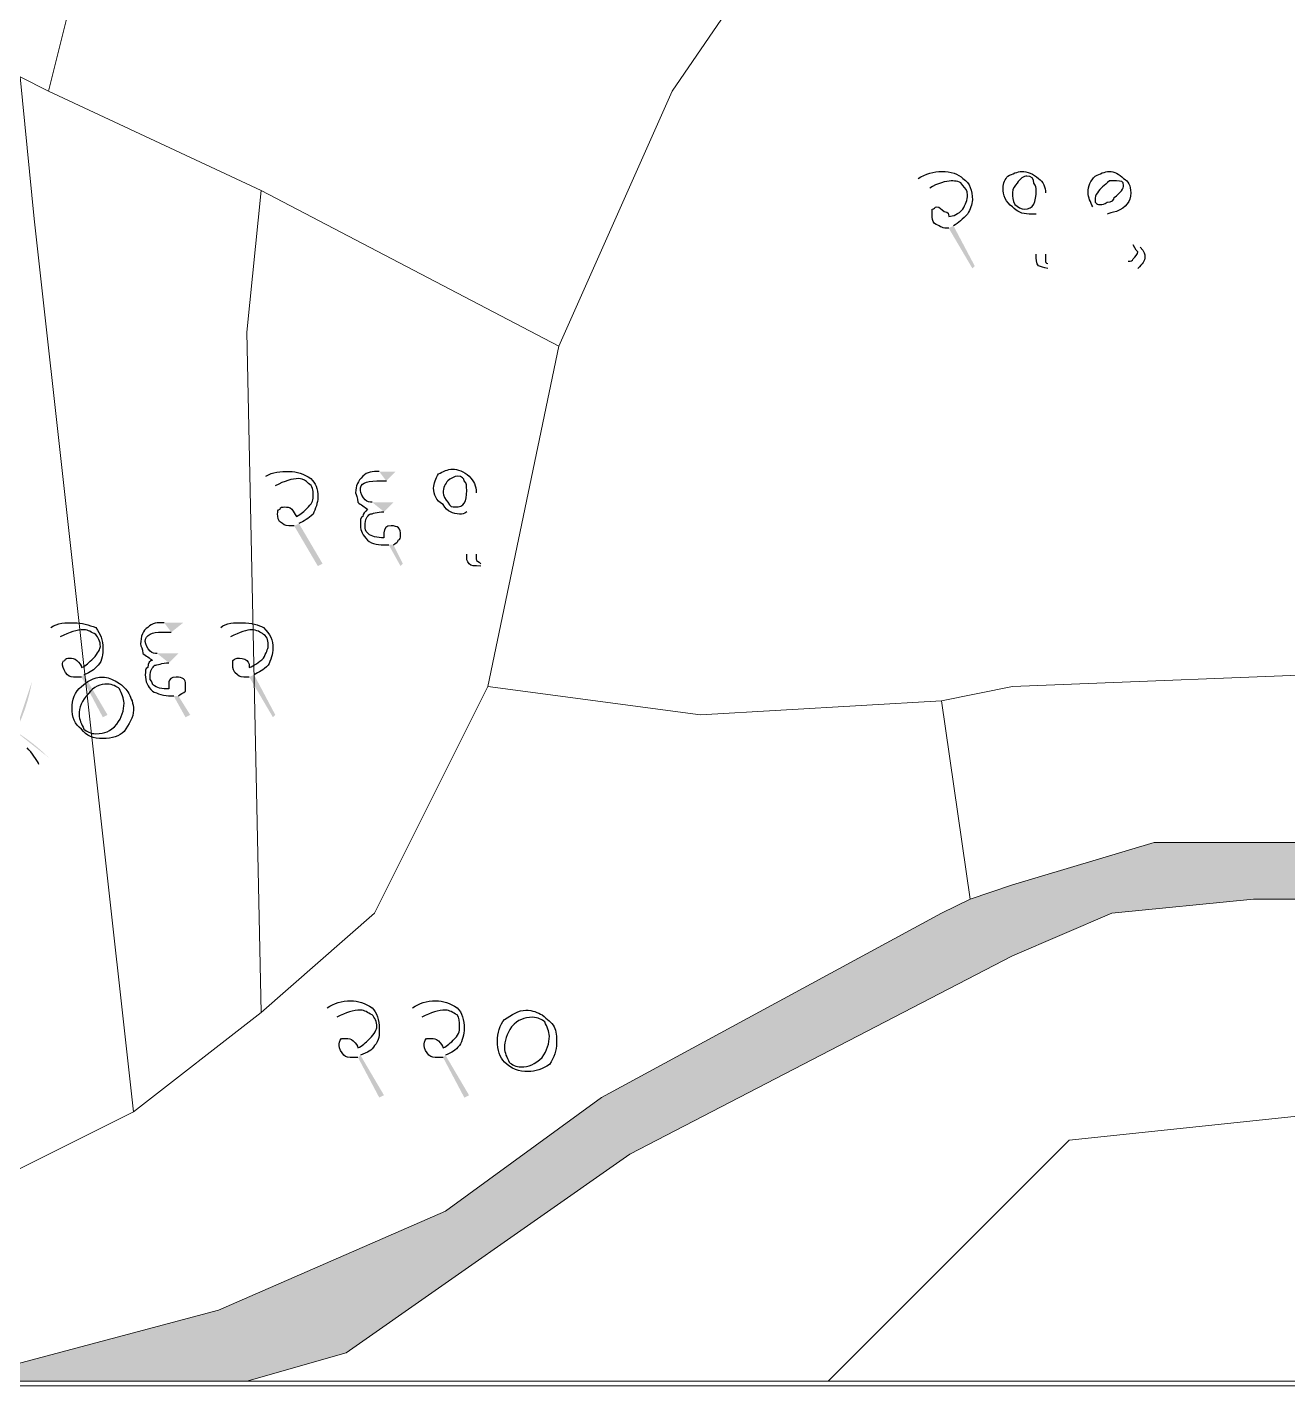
# Model space of a CAD drawing. Header units: metres. Extents: x 345912 to 349030, y 3061206 to 3061792.
# Drawn here: x 346896.46 to 346923.57, y 3061317.05 to 3061346.27 of the extents above; entities that cross this region are included whole.
import ezdxf

# ---------------------------------------------------------------- set-up
doc = ezdxf.new("R2010")
doc.units = ezdxf.units.M
doc.header["$MEASUREMENT"] = 0
doc.layers.add('PDF4_Geometry', color=7, linetype='Continuous')
doc.layers.add('PDF4_Solid Fills', color=7, linetype='Continuous')

msp = doc.modelspace()

# ---------------------------------------------------------------- hatches: boundary and pattern name
at = {"layer": 'PDF4_Solid Fills', "true_color": 0xc3c3c3, "transparency": 33554531}
h = msp.add_hatch(color=9, dxfattribs=at)
h.paths.add_polyline_path([(346861.86867, 3061355.56042), (346855.77267, 3061355.25562), (346854.85827, 3061364.39962), (346853.94387, 3061369.58122), (346859.73507, 3061370.80042), (346860.03987, 3061370.80042), (346860.95427, 3061365.61882), (346861.25907, 3061361.65642)], flags=0)
h.paths.add_polyline_path([(346864.00227, 3061332.39562), (346857.60147, 3061332.09083), (346856.68707, 3061342.14922), (346863.08787, 3061342.14922)], flags=0)
h.paths.add_polyline_path([(346838.09427, 3061366.83802), (346831.99827, 3061365.61882), (346831.08387, 3061365.31402), (346823.46387, 3061364.09482), (346814.01507, 3061362.26602), (346813.71028, 3061362.26602), (346791.45988, 3061357.99882), (346792.37427, 3061364.09482), (346811.27187, 3061367.75243), (346820.72067, 3061369.27642), (346829.55987, 3061371.10522), (346838.70387, 3061372.62922)], flags=0)
h.paths.add_polyline_path([(346867.65987, 3061372.32442), (346864.30707, 3061371.71482), (346864.30707, 3061372.01962), (346864.00227, 3061374.76282), (346867.35507, 3061375.37243)], flags=0)
h.paths.add_polyline_path([(346853.94387, 3061369.58122), (346845.71427, 3061368.05722), (346845.40947, 3061368.05722), (346845.10467, 3061368.05722), (346844.49507, 3061367.75243), (346838.09427, 3061366.83802), (346838.70387, 3061372.62922), (346849.06707, 3061374.76282), (346849.37187, 3061374.76282), (346849.67667, 3061375.06762), (346849.98147, 3061375.06762), (346850.28627, 3061375.06762), (346852.72467, 3061375.67722)], flags=0)
h.paths.add_polyline_path([(346859.73507, 3061370.80042), (346853.94387, 3061369.58122), (346852.72467, 3061375.67722), (346856.99187, 3061376.59162), (346858.82067, 3061376.89642), (346859.43027, 3061371.10522)], flags=0)
h.paths.add_polyline_path([(346864.00227, 3061374.76282), (346864.30707, 3061372.01962), (346864.30707, 3061371.71482), (346859.73507, 3061370.80042), (346859.43027, 3061371.10522), (346858.82067, 3061376.89642), (346860.95427, 3061377.20123), (346863.69747, 3061377.50603), (346863.69747, 3061376.89642)], flags=0)
h.paths.add_polyline_path([(346867.35507, 3061375.37243), (346864.00227, 3061374.76282), (346863.69747, 3061376.89642), (346863.69747, 3061377.50603), (346867.05027, 3061378.11562)], flags=0)
h.paths.add_polyline_path([(346956.05188, 3061317.15562), (346955.13748, 3061318.37482), (346952.39427, 3061320.81322), (346949.95587, 3061321.11802), (346943.85987, 3061323.25162), (346934.71587, 3061325.99482), (346928.01028, 3061327.51882), (346922.82867, 3061327.51882), (346919.78067, 3061327.21402), (346917.64707, 3061326.29962), (346909.41747, 3061322.03243), (346903.32147, 3061317.76522), (346901.18787, 3061317.15562), (346787.49747, 3061317.15562), (346787.19267, 3061318.37482), (346787.19267, 3061320.50842), (346788.10707, 3061333.91962), (346788.41187, 3061335.74842), (346788.41187, 3061342.14922), (346788.71668, 3061350.37882), (346789.63107, 3061357.08442), (346790.54547, 3061360.74202), (346790.54547, 3061366.22842), (346791.45988, 3061369.58122), (346794.50787, 3061379.03002), (346793.89827, 3061382.07802), (346793.59348, 3061382.99243), (346790.54547, 3061391.83162), (346787.19267, 3061402.80443), (346782.92547, 3061416.52042), (346782.92547, 3061419.87322), (346782.92547, 3061427.18843), (346780.18227, 3061437.55162), (346778.04867, 3061448.82923), (346775.30547, 3061457.36363), (346773.78147, 3061460.41162), (346770.73347, 3061464.06923), (346767.07587, 3061467.72682), (346763.11347, 3061473.51802), (346756.40787, 3061482.66203), (346754.88388, 3061486.31962), (346748.78787, 3061488.45322), (346744.82547, 3061489.36763), (346745.73987, 3061490.58682), (346754.57907, 3061487.84363), (346755.18867, 3061488.75802), (346754.57907, 3061494.24442), (346751.22627, 3061506.13162), (346747.56867, 3061512.83722), (346749.39748, 3061514.05643), (346753.35987, 3061506.43643), (346754.57907, 3061501.86442), (346756.71267, 3061492.72042), (346757.32227, 3061484.79563), (346760.37028, 3061481.13802), (346761.89427, 3061478.39483), (346767.07587, 3061470.77483), (346772.56227, 3061464.37402), (346775.00067, 3061461.02123), (346778.04867, 3061454.62042), (346780.18227, 3061447.00042), (346780.79187, 3061442.42843), (346784.44948, 3061428.10282), (346785.05907, 3061419.87322), (346785.36387, 3061417.13002), (346789.93587, 3061400.67083), (346795.11747, 3061386.04042), (346796.03187, 3061382.07802), (346795.42227, 3061375.67722), (346792.67907, 3061367.14282), (346792.37427, 3061364.09482), (346791.45988, 3061357.99882), (346791.15507, 3061353.73162), (346790.24067, 3061345.19722), (346789.93587, 3061333.61482), (346789.93587, 3061332.70042), (346789.63107, 3061331.48123), (346789.32628, 3061325.69002), (346789.02147, 3061321.42283), (346789.32628, 3061318.98443), (346789.63107, 3061317.15562), (346895.09187, 3061317.15562), (346896.00627, 3061317.46042), (346900.57827, 3061318.67962), (346905.45507, 3061320.81322), (346908.80787, 3061323.25162), (346916.12308, 3061327.21402), (346916.73267, 3061327.51882), (346917.64707, 3061327.82362), (346920.69507, 3061328.73802), (346927.70547, 3061328.73802), (346936.23988, 3061326.90923), (346946.29828, 3061324.16603), (346948.12707, 3061323.25162), (346949.04147, 3061322.94682), (346955.13748, 3061320.50842), (346957.57587, 3061318.37482), (346957.88067, 3061318.07002), (346958.49028, 3061317.15562)], flags=0)
h.paths.add_polyline_path([(346863.08787, 3061342.14922), (346856.68707, 3061342.14922), (346855.77267, 3061355.25562), (346861.86867, 3061355.56042), (346862.17347, 3061353.73162), (346862.78307, 3061343.97802)], flags=0)
h = msp.add_hatch(color=9, dxfattribs=at)
h.paths.add_polyline_path([(346861.86867, 3061355.56042), (346855.77267, 3061355.25562), (346854.85827, 3061364.39962), (346853.94387, 3061369.58122), (346859.73507, 3061370.80042), (346860.03987, 3061370.80042), (346860.95427, 3061365.61882), (346861.25907, 3061361.65642)], flags=0)
h.paths.add_polyline_path([(346864.00227, 3061332.39562), (346857.60147, 3061332.09083), (346856.68707, 3061342.14922), (346863.08787, 3061342.14922)], flags=0)
h.paths.add_polyline_path([(346838.09427, 3061366.83802), (346831.99827, 3061365.61882), (346831.08387, 3061365.31402), (346823.46387, 3061364.09482), (346814.01507, 3061362.26602), (346813.71028, 3061362.26602), (346791.45988, 3061357.99882), (346792.37427, 3061364.09482), (346811.27187, 3061367.75243), (346820.72067, 3061369.27642), (346829.55987, 3061371.10522), (346838.70387, 3061372.62922)], flags=0)
h.paths.add_polyline_path([(346867.65987, 3061372.32442), (346864.30707, 3061371.71482), (346864.30707, 3061372.01962), (346864.00227, 3061374.76282), (346867.35507, 3061375.37243)], flags=0)
h.paths.add_polyline_path([(346853.94387, 3061369.58122), (346845.71427, 3061368.05722), (346845.40947, 3061368.05722), (346845.10467, 3061368.05722), (346844.49507, 3061367.75243), (346838.09427, 3061366.83802), (346838.70387, 3061372.62922), (346849.06707, 3061374.76282), (346849.37187, 3061374.76282), (346849.67667, 3061375.06762), (346849.98147, 3061375.06762), (346850.28627, 3061375.06762), (346852.72467, 3061375.67722)], flags=0)
h.paths.add_polyline_path([(346859.73507, 3061370.80042), (346853.94387, 3061369.58122), (346852.72467, 3061375.67722), (346856.99187, 3061376.59162), (346858.82067, 3061376.89642), (346859.43027, 3061371.10522)], flags=0)
h.paths.add_polyline_path([(346864.00227, 3061374.76282), (346864.30707, 3061372.01962), (346864.30707, 3061371.71482), (346859.73507, 3061370.80042), (346859.43027, 3061371.10522), (346858.82067, 3061376.89642), (346860.95427, 3061377.20123), (346863.69747, 3061377.50603), (346863.69747, 3061376.89642)], flags=0)
h.paths.add_polyline_path([(346867.35507, 3061375.37243), (346864.00227, 3061374.76282), (346863.69747, 3061376.89642), (346863.69747, 3061377.50603), (346867.05027, 3061378.11562)], flags=0)
h.paths.add_polyline_path([(346956.05188, 3061317.15562), (346955.13748, 3061318.37482), (346952.39427, 3061320.81322), (346949.95587, 3061321.11802), (346943.85987, 3061323.25162), (346934.71587, 3061325.99482), (346928.01028, 3061327.51882), (346922.82867, 3061327.51882), (346919.78067, 3061327.21402), (346917.64707, 3061326.29962), (346909.41747, 3061322.03243), (346903.32147, 3061317.76522), (346901.18787, 3061317.15562), (346787.49747, 3061317.15562), (346787.19267, 3061318.37482), (346787.19267, 3061320.50842), (346788.10707, 3061333.91962), (346788.41187, 3061335.74842), (346788.41187, 3061342.14922), (346788.71668, 3061350.37882), (346789.63107, 3061357.08442), (346790.54547, 3061360.74202), (346790.54547, 3061366.22842), (346791.45988, 3061369.58122), (346794.50787, 3061379.03002), (346793.89827, 3061382.07802), (346793.59348, 3061382.99243), (346790.54547, 3061391.83162), (346787.19267, 3061402.80443), (346782.92547, 3061416.52042), (346782.92547, 3061419.87322), (346782.92547, 3061427.18843), (346780.18227, 3061437.55162), (346778.04867, 3061448.82923), (346775.30547, 3061457.36363), (346773.78147, 3061460.41162), (346770.73347, 3061464.06923), (346767.07587, 3061467.72682), (346763.11347, 3061473.51802), (346756.40787, 3061482.66203), (346754.88388, 3061486.31962), (346748.78787, 3061488.45322), (346744.82547, 3061489.36763), (346745.73987, 3061490.58682), (346754.57907, 3061487.84363), (346755.18867, 3061488.75802), (346754.57907, 3061494.24442), (346751.22627, 3061506.13162), (346747.56867, 3061512.83722), (346749.39748, 3061514.05643), (346753.35987, 3061506.43643), (346754.57907, 3061501.86442), (346756.71267, 3061492.72042), (346757.32227, 3061484.79563), (346760.37028, 3061481.13802), (346761.89427, 3061478.39483), (346767.07587, 3061470.77483), (346772.56227, 3061464.37402), (346775.00067, 3061461.02123), (346778.04867, 3061454.62042), (346780.18227, 3061447.00042), (346780.79187, 3061442.42843), (346784.44948, 3061428.10282), (346785.05907, 3061419.87322), (346785.36387, 3061417.13002), (346789.93587, 3061400.67083), (346795.11747, 3061386.04042), (346796.03187, 3061382.07802), (346795.42227, 3061375.67722), (346792.67907, 3061367.14282), (346792.37427, 3061364.09482), (346791.45988, 3061357.99882), (346791.15507, 3061353.73162), (346790.24067, 3061345.19722), (346789.93587, 3061333.61482), (346789.93587, 3061332.70042), (346789.63107, 3061331.48123), (346789.32628, 3061325.69002), (346789.02147, 3061321.42283), (346789.32628, 3061318.98443), (346789.63107, 3061317.15562), (346895.09187, 3061317.15562), (346896.00627, 3061317.46042), (346900.57827, 3061318.67962), (346905.45507, 3061320.81322), (346908.80787, 3061323.25162), (346916.12308, 3061327.21402), (346916.73267, 3061327.51882), (346917.64707, 3061327.82362), (346920.69507, 3061328.73802), (346927.70547, 3061328.73802), (346936.23988, 3061326.90923), (346946.29828, 3061324.16603), (346948.12707, 3061323.25162), (346949.04147, 3061322.94682), (346955.13748, 3061320.50842), (346957.57587, 3061318.37482), (346957.88067, 3061318.07002), (346958.49028, 3061317.15562)], flags=0)
h.paths.add_polyline_path([(346863.08787, 3061342.14922), (346856.68707, 3061342.14922), (346855.77267, 3061355.25562), (346861.86867, 3061355.56042), (346862.17347, 3061353.73162), (346862.78307, 3061343.97802)], flags=0)
at = {"layer": 'PDF4_Solid Fills', "transparency": 33554559}
h = msp.add_hatch(color=256, dxfattribs=at)
h.paths.add_polyline_path([(346915.86908, 3061342.80963), (346915.61508, 3061343.01283)], flags=0)
h.paths.add_polyline_path([(346916.37708, 3061341.99683), (346916.83428, 3061341.13323), (346916.78348, 3061341.08243), (346916.27548, 3061341.94603)], flags=0)
h.paths.add_polyline_path([(346918.35828, 3061342.70803), (346918.35828, 3061341.38723)], flags=0)
h.paths.add_polyline_path([(346918.40908, 3061341.18403), (346918.40908, 3061341.08243)], flags=0)
h.paths.add_polyline_path([(346919.67908, 3061342.25083), (346920.39028, 3061341.53963)], flags=0)
h.paths.add_polyline_path([(346920.33948, 3061341.08243), (346920.13628, 3061341.23483)], flags=0)
h.paths.add_polyline_path([(346920.23788, 3061341.59043), (346919.37428, 3061342.40323)], flags=0)
h = msp.add_hatch(color=256, dxfattribs=at)
h.paths.add_polyline_path([(346901.79748, 3061336.40884), (346901.59428, 3061336.61204)], flags=0)
h.paths.add_polyline_path([(346902.30548, 3061335.59604), (346902.81348, 3061334.73244), (346902.71188, 3061334.68164), (346902.20388, 3061335.54524)], flags=0)
h.paths.add_polyline_path([(346904.18508, 3061336.51044), (346904.38828, 3061336.71364), (346904.03268, 3061336.71364)], flags=0)
h.paths.add_polyline_path([(346904.23588, 3061335.13884), (346904.48988, 3061334.68164), (346904.54068, 3061334.73244), (346904.33748, 3061335.13884)], flags=0)
h.paths.add_polyline_path([(346904.13428, 3061335.85004), (346904.33748, 3061336.05324), (346903.88028, 3061336.05324)], flags=0)
h.paths.add_polyline_path([(346906.11548, 3061336.25644), (346906.11548, 3061334.93564)], flags=0)
h.paths.add_polyline_path([(346906.21708, 3061334.73244), (346906.21708, 3061334.68164)], flags=0)
h = msp.add_hatch(color=256, dxfattribs=at)
h.paths.add_polyline_path([(346897.17468, 3061333.15763), (346896.97148, 3061333.36083)], flags=0)
h.paths.add_polyline_path([(346897.68268, 3061332.34483), (346898.19068, 3061331.48123), (346898.08908, 3061331.43043), (346897.63188, 3061332.29403)], flags=0)
h.paths.add_polyline_path([(346899.56228, 3061333.25923), (346899.81628, 3061333.46243), (346899.40988, 3061333.46243)], flags=0)
h.paths.add_polyline_path([(346899.61308, 3061331.88763), (346899.86708, 3061331.43043), (346899.96868, 3061331.48123), (346899.71468, 3061331.88763)], flags=0)
h.paths.add_polyline_path([(346899.51148, 3061332.59883), (346899.71468, 3061332.80203), (346899.25748, 3061332.80203)], flags=0)
h.paths.add_polyline_path([(346900.83228, 3061333.15763), (346900.62908, 3061333.36083)], flags=0)
h.paths.add_polyline_path([(346901.34028, 3061332.34483), (346901.79748, 3061331.48123), (346901.74668, 3061331.43043), (346901.23868, 3061332.29403)], flags=0)
h = msp.add_hatch(color=256, dxfattribs=at)
h.paths.add_polyline_path([(346893.97427, 3061332.14164), (346893.77107, 3061332.34484)], flags=0)
h.paths.add_polyline_path([(346894.53307, 3061331.32884), (346894.99027, 3061330.46524), (346894.88867, 3061330.41444), (346894.43147, 3061331.27804)], flags=0)
h.paths.add_polyline_path([(346896.36187, 3061332.39564), (346896.56507, 3061332.19244)], flags=0)
h.paths.add_polyline_path([(346896.20947, 3061331.12564, 0.07569992), (346896.56507, 3061332.19244)], flags=0)
h.paths.add_polyline_path([(346896.92067, 3061330.56684, 0.05915123), (346896.20947, 3061331.12564)], flags=0)
h.paths.add_polyline_path([(346896.92067, 3061330.56684), (346896.71747, 3061330.41444)], flags=0)
h.paths.add_polyline_path([(346895.59987, 3061332.04004), (346895.59987, 3061332.54804), (346895.75227, 3061332.39564), (346895.75227, 3061331.88764)], flags=0)
h = msp.add_hatch(color=256, dxfattribs=at)
h.paths.add_polyline_path([(346903.11827, 3061324.97884), (346902.91507, 3061325.18204)], flags=0)
h.paths.add_polyline_path([(346903.62627, 3061324.16604), (346904.13427, 3061323.30244), (346904.03267, 3061323.25164), (346903.57547, 3061324.11524)], flags=0)
h.paths.add_polyline_path([(346904.94707, 3061324.97884), (346904.74387, 3061325.18204)], flags=0)
h.paths.add_polyline_path([(346905.45507, 3061324.16604), (346905.96307, 3061323.30244), (346905.86147, 3061323.25164), (346905.40427, 3061324.11524)], flags=0)

# ---------------------------------------------------------------- linework, layer by layer
at = {"layer": 'PDF4_Geometry', "lineweight": 13}
msp.add_lwpolyline([(346742.03148, 3061540.87883), (346969.86948, 3061540.87883), (346969.86948, 3061317.05403), (346742.03148, 3061317.05403)], close=True, dxfattribs=at)
at = {"layer": 'PDF4_Geometry', "lineweight": 9}
for points in [[(346906.67427, 3061373.84844), (346905.15028, 3061370.49564), (346899.05427, 3061371.71483), (346897.53028, 3061369.27643), (346900.57827, 3061367.75243), (346903.01669, 3061366.83803), (346898.74948, 3061352.20763), (346896.92068, 3061344.89243), (346896.31107, 3061345.19724), (346896.00628, 3061345.19724), (346892.65348, 3061345.80683), (346893.56788, 3061351.59803), (346889.30067, 3061353.73164), (346889.91028, 3061367.75243), (346893.87267, 3061369.27643), (346897.22547, 3061374.76284)], [(346906.67427, 3061373.84844), (346905.15028, 3061370.49564), (346899.05427, 3061371.71483), (346897.53028, 3061369.27643), (346900.57827, 3061367.75243), (346903.01669, 3061366.83803), (346898.74948, 3061352.20763), (346896.92068, 3061344.89243), (346896.31107, 3061345.19724), (346896.00628, 3061345.19724), (346892.65348, 3061345.80683), (346893.56788, 3061351.59803), (346889.30067, 3061353.73164), (346889.91028, 3061367.75243), (346893.87267, 3061369.27643), (346897.22547, 3061374.76284)], [(346918.56147, 3061364.09483), (346917.64707, 3061360.74203), (346914.29427, 3061350.68363), (346910.33188, 3061344.89243), (346907.89348, 3061339.40602), (346901.49267, 3061342.75884), (346896.92068, 3061344.89243), (346898.74948, 3061352.20763), (346903.01669, 3061366.83803), (346915.81827, 3061365.31403)], [(346918.56147, 3061364.09483), (346917.64707, 3061360.74203), (346914.29427, 3061350.68363), (346910.33188, 3061344.89243), (346907.89348, 3061339.40602), (346901.49267, 3061342.75884), (346896.92068, 3061344.89243), (346898.74948, 3061352.20763), (346903.01669, 3061366.83803), (346915.81827, 3061365.31403)], [(346924.35267, 3061348.55004), (346927.09587, 3061348.55004), (346928.31508, 3061348.55004), (346928.31508, 3061347.63564), (346926.18147, 3061336.35803), (346925.26707, 3061332.39564), (346917.64707, 3061332.09083), (346916.12308, 3061331.78602), (346910.94147, 3061331.48124), (346906.36948, 3061332.09083), (346907.89348, 3061339.40602), (346910.33188, 3061344.89243), (346914.29427, 3061350.68363)], [(346924.35267, 3061348.55004), (346927.09587, 3061348.55004), (346928.31508, 3061348.55004), (346928.31508, 3061347.63564), (346926.18147, 3061336.35803), (346925.26707, 3061332.39564), (346917.64707, 3061332.09083), (346916.12308, 3061331.78602), (346910.94147, 3061331.48124), (346906.36948, 3061332.09083), (346907.89348, 3061339.40602), (346910.33188, 3061344.89243), (346914.29427, 3061350.68363)], [(346896.31107, 3061345.19724), (346896.61587, 3061342.14923), (346898.74948, 3061322.94683), (346895.70147, 3061321.42284), (346895.39669, 3061321.42284), (346891.12947, 3061319.59403), (346888.99587, 3061318.37483), (346888.69108, 3061319.59403), (346887.77668, 3061329.04284), (346894.78707, 3061329.34763), (346894.78707, 3061333.61483), (346893.56788, 3061336.35803), (346892.65348, 3061338.79643), (346892.65348, 3061345.80683), (346896.00628, 3061345.19724)], [(346896.31107, 3061345.19724), (346896.61587, 3061342.14923), (346898.74948, 3061322.94683), (346895.70147, 3061321.42284), (346895.39669, 3061321.42284), (346891.12947, 3061319.59403), (346888.99587, 3061318.37483), (346888.69108, 3061319.59403), (346887.77668, 3061329.04284), (346894.78707, 3061329.34763), (346894.78707, 3061333.61483), (346893.56788, 3061336.35803), (346892.65348, 3061338.79643), (346892.65348, 3061345.80683), (346896.00628, 3061345.19724)], [(346896.92068, 3061344.89243), (346901.49267, 3061342.75884), (346901.18788, 3061339.71083), (346901.49267, 3061325.08042), (346898.74948, 3061322.94683), (346896.61587, 3061342.14923), (346896.31107, 3061345.19724)], [(346896.92068, 3061344.89243), (346901.49267, 3061342.75884), (346901.18788, 3061339.71083), (346901.49267, 3061325.08042), (346898.74948, 3061322.94683), (346896.61587, 3061342.14923), (346896.31107, 3061345.19724)], [(346907.89348, 3061339.40602), (346906.36948, 3061332.09083), (346903.93107, 3061327.21403), (346901.49267, 3061325.08042), (346901.18788, 3061339.71083), (346901.49267, 3061342.75884)], [(346907.89348, 3061339.40602), (346906.36948, 3061332.09083), (346903.93107, 3061327.21403), (346901.49267, 3061325.08042), (346901.18788, 3061339.71083), (346901.49267, 3061342.75884)], [(346936.54468, 3061330.26203), (346937.76387, 3061329.95724), (346943.55508, 3061327.82363), (346946.60308, 3061325.69004), (346946.29827, 3061324.16602), (346936.23987, 3061326.90923), (346927.70547, 3061328.73803), (346920.69508, 3061328.73803), (346917.64707, 3061327.82363), (346916.73267, 3061327.51884), (346916.12308, 3061331.78602), (346917.64707, 3061332.09083), (346925.26707, 3061332.39564), (346932.58228, 3061331.17643)], [(346936.54468, 3061330.26203), (346937.76387, 3061329.95724), (346943.55508, 3061327.82363), (346946.60308, 3061325.69004), (346946.29827, 3061324.16602), (346936.23987, 3061326.90923), (346927.70547, 3061328.73803), (346920.69508, 3061328.73803), (346917.64707, 3061327.82363), (346916.73267, 3061327.51884), (346916.12308, 3061331.78602), (346917.64707, 3061332.09083), (346925.26707, 3061332.39564), (346932.58228, 3061331.17643)], [(346916.12308, 3061331.78602), (346916.73267, 3061327.51884), (346916.12308, 3061327.21403), (346908.80788, 3061323.25164), (346905.45508, 3061320.81322), (346900.57827, 3061318.67963), (346896.00628, 3061317.46042), (346895.39669, 3061321.42284), (346895.70147, 3061321.42284), (346898.74948, 3061322.94683), (346901.49267, 3061325.08042), (346903.93107, 3061327.21403), (346906.36948, 3061332.09083), (346910.94147, 3061331.48124)], [(346916.12308, 3061331.78602), (346916.73267, 3061327.51884), (346916.12308, 3061327.21403), (346908.80788, 3061323.25164), (346905.45508, 3061320.81322), (346900.57827, 3061318.67963), (346896.00628, 3061317.46042), (346895.39669, 3061321.42284), (346895.70147, 3061321.42284), (346898.74948, 3061322.94683), (346901.49267, 3061325.08042), (346903.93107, 3061327.21403), (346906.36948, 3061332.09083), (346910.94147, 3061331.48124)], [(346949.95587, 3061321.11803), (346946.60308, 3061317.46042), (346946.29827, 3061317.15564), (346943.25028, 3061317.15564), (346939.28788, 3061318.98444), (346931.36308, 3061322.03243), (346924.65748, 3061322.94683), (346918.86628, 3061322.33724), (346913.68468, 3061317.15564), (346901.18788, 3061317.15564), (346903.32147, 3061317.76523), (346909.41748, 3061322.03243), (346917.64707, 3061326.29963), (346919.78068, 3061327.21403), (346922.82867, 3061327.51884), (346928.01028, 3061327.51884), (346934.71587, 3061325.99483), (346943.85987, 3061323.25164)], [(346949.95587, 3061321.11803), (346946.60308, 3061317.46042), (346946.29827, 3061317.15564), (346943.25028, 3061317.15564), (346939.28788, 3061318.98444), (346931.36308, 3061322.03243), (346924.65748, 3061322.94683), (346918.86628, 3061322.33724), (346913.68468, 3061317.15564), (346901.18788, 3061317.15564), (346903.32147, 3061317.76523), (346909.41748, 3061322.03243), (346917.64707, 3061326.29963), (346919.78068, 3061327.21403), (346922.82867, 3061327.51884), (346928.01028, 3061327.51884), (346934.71587, 3061325.99483), (346943.85987, 3061323.25164)], [(346931.36308, 3061322.03243), (346930.75348, 3061319.59403), (346929.53427, 3061317.15564), (346913.68468, 3061317.15564), (346918.86628, 3061322.33724), (346924.65748, 3061322.94683)], [(346931.36308, 3061322.03243), (346930.75348, 3061319.59403), (346929.53427, 3061317.15564), (346913.68468, 3061317.15564), (346918.86628, 3061322.33724), (346924.65748, 3061322.94683)]]:
    msp.add_lwpolyline(points, close=True, dxfattribs=at)
for points in [[(346896.00627, 3061317.46042), (346900.57827, 3061318.67962), (346905.45507, 3061320.81322), (346908.80787, 3061323.25162), (346916.12308, 3061327.21402), (346916.73267, 3061327.51882), (346917.64707, 3061327.82362), (346920.69507, 3061328.73802), (346927.70547, 3061328.73802)], [(346896.00627, 3061317.46042), (346900.57827, 3061318.67962), (346905.45507, 3061320.81322), (346908.80787, 3061323.25162), (346916.12308, 3061327.21402), (346916.73267, 3061327.51882), (346917.64707, 3061327.82362), (346920.69507, 3061328.73802), (346927.70547, 3061328.73802)], [(346928.01028, 3061327.51882), (346922.82867, 3061327.51882), (346919.78067, 3061327.21402), (346917.64707, 3061326.29962), (346909.41747, 3061322.03243), (346903.32147, 3061317.76522), (346901.18787, 3061317.15562), (346787.49747, 3061317.15562)], [(346928.01028, 3061327.51882), (346922.82867, 3061327.51882), (346919.78067, 3061327.21402), (346917.64707, 3061326.29962), (346909.41747, 3061322.03243), (346903.32147, 3061317.76522), (346901.18787, 3061317.15562), (346787.49747, 3061317.15562)]]:
    msp.add_lwpolyline(points, dxfattribs=at)
at = {"layer": 'PDF4_Geometry', "lineweight": 25}
for points in [[(346915.61508, 3061343.01283), (346915.76748, 3061343.11443), (346915.97068, 3061343.16523), (346916.12308, 3061343.16523)], [(346916.32628, 3061342.96203), (346916.22468, 3061342.96203), (346916.02148, 3061342.91123), (346915.86908, 3061342.80963)], [(346916.12308, 3061343.16523), (346916.32628, 3061343.16523), (346916.47868, 3061343.11443), (346916.58028, 3061343.01283)], [(346916.58028, 3061342.86043), (346916.52948, 3061342.96203), (346916.42788, 3061342.96203), (346916.32628, 3061342.96203)], [(346916.58028, 3061343.01283), (346916.73268, 3061342.91123), (346916.78348, 3061342.75883), (346916.78348, 3061342.55563)], [(346917.44388, 3061342.80963), (346917.44388, 3061342.91123), (346917.49468, 3061343.01283), (346917.54548, 3061343.06363)], [(346917.54548, 3061343.06363), (346917.64708, 3061343.11443), (346917.74868, 3061343.16523), (346917.85028, 3061343.16523)], [(346917.74868, 3061342.91123), (346917.69788, 3061342.86043), (346917.64708, 3061342.80963), (346917.64708, 3061342.70803)], [(346917.95188, 3061343.06363), (346917.90108, 3061343.06363), (346917.79948, 3061343.01283), (346917.74868, 3061342.91123)], [(346917.85028, 3061343.16523), (346917.95188, 3061343.16523), (346918.10428, 3061343.11443), (346918.20588, 3061343.01283)], [(346918.10428, 3061342.91123), (346918.10428, 3061343.01283), (346918.05348, 3061343.06363), (346917.95188, 3061343.06363)], [(346918.15508, 3061342.75883), (346918.15508, 3061342.80963), (346918.15508, 3061342.86043), (346918.10428, 3061342.91123)], [(346918.20588, 3061343.01283), (346918.30748, 3061342.96203), (346918.35828, 3061342.80963), (346918.35828, 3061342.70803)], [(346919.27268, 3061342.70803), (346919.27268, 3061342.86043), (346919.32348, 3061342.96203), (346919.42508, 3061343.06363)], [(346919.42508, 3061343.06363), (346919.52668, 3061343.11443), (346919.62828, 3061343.16523), (346919.72988, 3061343.16523)], [(346919.72988, 3061342.96203), (346919.62828, 3061342.86043), (346919.52668, 3061342.80963), (346919.47588, 3061342.70803)], [(346919.72988, 3061343.16523), (346919.83148, 3061343.16523), (346919.93308, 3061343.11443), (346920.03468, 3061343.01283)], [(346919.88228, 3061342.96203), (346919.88228, 3061342.96203), (346919.83148, 3061342.96203), (346919.72988, 3061342.96203)], [(346920.03468, 3061342.86043), (346920.03468, 3061342.96203), (346919.98388, 3061342.96203), (346919.88228, 3061342.96203)], [(346920.03468, 3061343.01283), (346920.13628, 3061342.96203), (346920.18708, 3061342.86043), (346920.18708, 3061342.70803)], [(346916.68188, 3061342.65723), (346916.68188, 3061342.75883), (346916.63108, 3061342.80963), (346916.58028, 3061342.86043)], [(346916.58028, 3061342.35243), (346916.63108, 3061342.45403), (346916.68188, 3061342.55563), (346916.68188, 3061342.65723)], [(346917.64708, 3061342.40323), (346917.49468, 3061342.50483), (346917.44388, 3061342.65723), (346917.44388, 3061342.80963)], [(346917.64708, 3061342.70803), (346917.64708, 3061342.60643), (346917.64708, 3061342.55563), (346917.69788, 3061342.45403)], [(346917.90108, 3061342.35243), (346918.10428, 3061342.35243), (346918.15508, 3061342.50483), (346918.15508, 3061342.75883)], [(346919.37428, 3061342.40323), (346919.32348, 3061342.50483), (346919.27268, 3061342.60643), (346919.27268, 3061342.70803)], [(346919.47588, 3061342.70803), (346919.42508, 3061342.65723), (346919.42508, 3061342.60643), (346919.42508, 3061342.55563)], [(346919.67908, 3061342.50483), (346919.78068, 3061342.50483), (346919.83148, 3061342.55563), (346919.83148, 3061342.60643)], [(346919.83148, 3061342.60643), (346919.98388, 3061342.70803), (346920.03468, 3061342.80963), (346920.03468, 3061342.86043)], [(346920.18708, 3061342.70803), (346920.18708, 3061342.50483), (346920.08548, 3061342.40323), (346919.88228, 3061342.30163)], [(346915.91988, 3061342.35243), (346915.97068, 3061342.35243), (346915.97068, 3061342.40323), (346916.02148, 3061342.40323)], [(346915.91988, 3061342.25083), (346915.91988, 3061342.25083), (346915.91988, 3061342.30163), (346915.91988, 3061342.35243)], [(346916.02148, 3061342.40323), (346916.07228, 3061342.40323), (346916.12308, 3061342.35243), (346916.17388, 3061342.30163)], [(346916.27548, 3061342.20003), (346916.37708, 3061342.20003), (346916.47868, 3061342.25083), (346916.58028, 3061342.35243)], [(346916.78348, 3061342.55563), (346916.78348, 3061342.45403), (346916.73268, 3061342.35243), (346916.68188, 3061342.25083)], [(346918.00268, 3061342.25083), (346917.85028, 3061342.25083), (346917.74868, 3061342.30163), (346917.64708, 3061342.40323)], [(346917.69788, 3061342.45403), (346917.74868, 3061342.40323), (346917.85028, 3061342.35243), (346917.90108, 3061342.35243)], [(346919.42508, 3061342.55563), (346919.42508, 3061342.50483), (346919.42508, 3061342.50483), (346919.42508, 3061342.50483)], [(346919.42508, 3061342.50483), (346919.47588, 3061342.45403), (346919.47588, 3061342.45403), (346919.52668, 3061342.45403)], [(346919.52668, 3061342.45403), (346919.57748, 3061342.45403), (346919.62828, 3061342.45403), (346919.67908, 3061342.50483)], [(346915.97068, 3061342.04763), (346915.91988, 3061342.09843), (346915.91988, 3061342.14923), (346915.91988, 3061342.25083)], [(346916.22468, 3061341.94603), (346916.12308, 3061341.94603), (346916.07228, 3061341.99683), (346915.97068, 3061342.04763)], [(346916.17388, 3061342.30163), (346916.27548, 3061342.30163), (346916.27548, 3061342.25083), (346916.27548, 3061342.20003)], [(346916.68188, 3061342.25083), (346916.58028, 3061342.14923), (346916.47868, 3061342.04763), (346916.37708, 3061341.99683)], [(346918.15508, 3061342.25083), (346918.10428, 3061342.25083), (346918.05348, 3061342.25083), (346918.00268, 3061342.25083)], [(346919.88228, 3061342.30163), (346919.78068, 3061342.30163), (346919.72988, 3061342.25083), (346919.67908, 3061342.25083)], [(346916.27548, 3061341.94603), (346916.22468, 3061341.94603), (346916.22468, 3061341.94603), (346916.22468, 3061341.94603)], [(346920.33948, 3061341.43803), (346920.33948, 3061341.43803), (346920.28868, 3061341.48883), (346920.23788, 3061341.59043)], [(346920.23788, 3061341.28563), (346920.28868, 3061341.33643), (346920.33948, 3061341.38723), (346920.33948, 3061341.43803)], [(346920.39028, 3061341.53963), (346920.49188, 3061341.43803), (346920.49188, 3061341.38723), (346920.49188, 3061341.33643)], [(346918.20588, 3061341.13323), (346918.15508, 3061341.18403), (346918.15508, 3061341.28563), (346918.15508, 3061341.38723)], [(346918.35828, 3061341.38723), (346918.35828, 3061341.28563), (346918.35828, 3061341.28563), (346918.35828, 3061341.23483)], [(346918.35828, 3061341.23483), (346918.35828, 3061341.23483), (346918.35828, 3061341.18403), (346918.40908, 3061341.18403)], [(346920.13628, 3061341.23483), (346920.18708, 3061341.23483), (346920.23788, 3061341.23483), (346920.23788, 3061341.28563)], [(346920.49188, 3061341.33643), (346920.49188, 3061341.23483), (346920.44108, 3061341.18403), (346920.33948, 3061341.08243)], [(346918.40908, 3061341.08243), (346918.30748, 3061341.08243), (346918.25668, 3061341.13323), (346918.20588, 3061341.13323)], [(346905.30268, 3061336.66284), (346905.40428, 3061336.71364), (346905.50588, 3061336.76444), (346905.60748, 3061336.76444)], [(346905.60748, 3061336.76444), (346905.70908, 3061336.76444), (346905.86148, 3061336.71364), (346905.96308, 3061336.61204)], [(346901.59428, 3061336.61204), (346901.74668, 3061336.71364), (346901.89908, 3061336.71364), (346902.10228, 3061336.71364)], [(346902.30548, 3061336.56124), (346902.15308, 3061336.56124), (346902.00068, 3061336.51044), (346901.79748, 3061336.40884)], [(346902.10228, 3061336.71364), (346902.25468, 3061336.71364), (346902.40708, 3061336.66284), (346902.55948, 3061336.56124)], [(346902.50868, 3061336.45964), (346902.45788, 3061336.51044), (346902.40708, 3061336.56124), (346902.30548, 3061336.56124)], [(346902.55948, 3061336.56124), (346902.66108, 3061336.45964), (346902.71188, 3061336.35804), (346902.71188, 3061336.15484)], [(346903.67708, 3061336.61204), (346903.57548, 3061336.51044), (346903.52468, 3061336.40884), (346903.52468, 3061336.25644)], [(346903.62628, 3061336.30724), (346903.62628, 3061336.45964), (346903.72788, 3061336.51044), (346903.98188, 3061336.51044)], [(346904.03268, 3061336.71364), (346903.88028, 3061336.71364), (346903.77868, 3061336.71364), (346903.67708, 3061336.61204)], [(346903.98188, 3061336.51044), (346904.03268, 3061336.51044), (346904.03268, 3061336.51044), (346904.08348, 3061336.51044)], [(346904.08348, 3061336.51044), (346904.13428, 3061336.51044), (346904.18508, 3061336.51044), (346904.18508, 3061336.51044)], [(346905.20108, 3061336.35804), (346905.20108, 3061336.45964), (346905.25188, 3061336.56124), (346905.30268, 3061336.66284)], [(346905.50588, 3061336.51044), (346905.45508, 3061336.45964), (346905.40428, 3061336.35804), (346905.40428, 3061336.25644)], [(346905.70908, 3061336.61204), (346905.65828, 3061336.61204), (346905.55668, 3061336.56124), (346905.50588, 3061336.51044)], [(346905.86148, 3061336.51044), (346905.86148, 3061336.56124), (346905.81068, 3061336.61204), (346905.70908, 3061336.61204)], [(346905.91228, 3061336.30724), (346905.91228, 3061336.40884), (346905.91228, 3061336.45964), (346905.86148, 3061336.51044)], [(346905.96308, 3061336.61204), (346906.06468, 3061336.51044), (346906.11548, 3061336.40884), (346906.11548, 3061336.25644)], [(346902.61028, 3061336.20564), (346902.61028, 3061336.30724), (346902.61028, 3061336.40884), (346902.50868, 3061336.45964)], [(346902.50868, 3061335.95164), (346902.61028, 3061336.05324), (346902.61028, 3061336.10404), (346902.61028, 3061336.20564)], [(346903.52468, 3061336.25644), (346903.52468, 3061336.20564), (346903.57548, 3061336.15484), (346903.57548, 3061336.05324)], [(346903.72788, 3061336.10404), (346903.67708, 3061336.15484), (346903.62628, 3061336.25644), (346903.62628, 3061336.30724)], [(346905.40428, 3061336.00244), (346905.25188, 3061336.10404), (346905.20108, 3061336.20564), (346905.20108, 3061336.35804)], [(346905.40428, 3061336.25644), (346905.40428, 3061336.20564), (346905.45508, 3061336.10404), (346905.50588, 3061336.05324)], [(346905.65828, 3061335.95164), (346905.86148, 3061335.95164), (346905.91228, 3061336.05324), (346905.91228, 3061336.30724)], [(346901.84828, 3061335.79924), (346901.84828, 3061335.85004), (346901.84828, 3061335.90084), (346901.89908, 3061335.90084)], [(346901.89908, 3061335.90084), (346901.89908, 3061335.95164), (346901.94988, 3061335.95164), (346902.00068, 3061335.95164)], [(346902.00068, 3061335.95164), (346902.05148, 3061335.95164), (346902.10228, 3061335.95164), (346902.15308, 3061335.90084)], [(346902.15308, 3061335.90084), (346902.20388, 3061335.85004), (346902.20388, 3061335.79924), (346902.25468, 3061335.74844)], [(346902.25468, 3061335.74844), (346902.35628, 3061335.79924), (346902.40708, 3061335.85004), (346902.50868, 3061335.95164)], [(346902.71188, 3061336.15484), (346902.71188, 3061336.05324), (346902.66108, 3061335.90084), (346902.61028, 3061335.79924)], [(346903.57548, 3061336.05324), (346903.62628, 3061336.00244), (346903.72788, 3061335.95164), (346903.77868, 3061335.90084)], [(346903.77868, 3061335.90084), (346903.72788, 3061335.85004), (346903.67708, 3061335.79924), (346903.67708, 3061335.74844)], [(346903.88028, 3061336.05324), (346903.82948, 3061336.05324), (346903.77868, 3061336.05324), (346903.72788, 3061336.10404)], [(346905.75988, 3061335.79924), (346905.60748, 3061335.79924), (346905.50588, 3061335.85004), (346905.40428, 3061336.00244)], [(346905.50588, 3061336.05324), (346905.55668, 3061335.95164), (346905.60748, 3061335.95164), (346905.65828, 3061335.95164)], [(346901.94988, 3061335.59604), (346901.84828, 3061335.64684), (346901.84828, 3061335.74844), (346901.84828, 3061335.79924)], [(346902.15308, 3061335.54524), (346902.05148, 3061335.54524), (346902.00068, 3061335.54524), (346901.94988, 3061335.59604)], [(346902.61028, 3061335.79924), (346902.50868, 3061335.69764), (346902.40708, 3061335.64684), (346902.30548, 3061335.59604)], [(346903.67708, 3061335.74844), (346903.62628, 3061335.74844), (346903.62628, 3061335.64684), (346903.62628, 3061335.54524)], [(346903.72788, 3061335.54524), (346903.72788, 3061335.69764), (346903.77868, 3061335.74844), (346903.82948, 3061335.79924)], [(346903.82948, 3061335.79924), (346903.88028, 3061335.79924), (346903.98188, 3061335.85004), (346904.13428, 3061335.85004)], [(346905.91228, 3061335.85004), (346905.86148, 3061335.79924), (346905.81068, 3061335.79924), (346905.75988, 3061335.79924)], [(346902.20388, 3061335.54524), (346902.20388, 3061335.54524), (346902.15308, 3061335.54524), (346902.15308, 3061335.54524)], [(346903.62628, 3061335.54524), (346903.62628, 3061335.44364), (346903.67708, 3061335.34204), (346903.77868, 3061335.24044)], [(346903.72788, 3061335.49444), (346903.72788, 3061335.49444), (346903.72788, 3061335.54524), (346903.72788, 3061335.54524)], [(346903.77868, 3061335.39284), (346903.77868, 3061335.39284), (346903.72788, 3061335.44364), (346903.72788, 3061335.49444)], [(346904.08348, 3061335.29124), (346903.93108, 3061335.29124), (346903.82948, 3061335.34204), (346903.77868, 3061335.39284)], [(346904.28668, 3061335.54524), (346904.18508, 3061335.54524), (346904.13428, 3061335.49444), (346904.13428, 3061335.39284)], [(346904.13428, 3061335.39284), (346904.13428, 3061335.39284), (346904.13428, 3061335.34204), (346904.13428, 3061335.34204)], [(346904.13428, 3061335.34204), (346904.13428, 3061335.34204), (346904.13428, 3061335.29124), (346904.13428, 3061335.29124)], [(346904.48988, 3061335.34204), (346904.48988, 3061335.49444), (346904.43908, 3061335.54524), (346904.28668, 3061335.54524)], [(346904.43908, 3061335.24044), (346904.48988, 3061335.24044), (346904.48988, 3061335.29124), (346904.48988, 3061335.34204)], [(346903.77868, 3061335.24044), (346903.88028, 3061335.13884), (346904.03268, 3061335.13884), (346904.18508, 3061335.13884)], [(346904.13428, 3061335.29124), (346904.13428, 3061335.29124), (346904.13428, 3061335.29124), (346904.08348, 3061335.29124)], [(346904.18508, 3061335.13884), (346904.18508, 3061335.13884), (346904.23588, 3061335.13884), (346904.23588, 3061335.13884)], [(346904.33748, 3061335.13884), (346904.38828, 3061335.18964), (346904.43908, 3061335.18964), (346904.43908, 3061335.24044)], [(346905.96308, 3061334.73244), (346905.91228, 3061334.78324), (346905.91228, 3061334.83404), (346905.91228, 3061334.93564)], [(346906.21708, 3061334.68164), (346906.06468, 3061334.68164), (346906.01388, 3061334.68164), (346905.96308, 3061334.73244)], [(346906.11548, 3061334.93564), (346906.11548, 3061334.88484), (346906.11548, 3061334.83404), (346906.11548, 3061334.83404)], [(346906.11548, 3061334.83404), (346906.11548, 3061334.78324), (346906.16628, 3061334.78324), (346906.21708, 3061334.73244)], [(346896.97148, 3061333.36083), (346897.12388, 3061333.46243), (346897.27628, 3061333.46243), (346897.47948, 3061333.46243)], [(346897.68268, 3061333.31003), (346897.53028, 3061333.31003), (346897.37788, 3061333.25923), (346897.17468, 3061333.15763)], [(346897.47948, 3061333.46243), (346897.63188, 3061333.46243), (346897.78428, 3061333.41163), (346897.93668, 3061333.36083)], [(346897.93668, 3061333.20843), (346897.83508, 3061333.25923), (346897.78428, 3061333.31003), (346897.68268, 3061333.31003)], [(346897.93668, 3061333.36083), (346898.03828, 3061333.20843), (346898.08908, 3061333.10683), (346898.08908, 3061332.90363)], [(346899.05428, 3061333.36083), (346898.95268, 3061333.31003), (346898.90188, 3061333.15763), (346898.90188, 3061333.00523)], [(346899.00348, 3061333.05603), (346899.00348, 3061333.20843), (346899.15588, 3061333.25923), (346899.35908, 3061333.25923)], [(346899.40988, 3061333.46243), (346899.25748, 3061333.46243), (346899.15588, 3061333.46243), (346899.05428, 3061333.36083)], [(346899.35908, 3061333.25923), (346899.40988, 3061333.25923), (346899.46068, 3061333.25923), (346899.46068, 3061333.25923)], [(346899.46068, 3061333.25923), (346899.51148, 3061333.25923), (346899.56228, 3061333.25923), (346899.56228, 3061333.25923)], [(346900.62908, 3061333.36083), (346900.73068, 3061333.46243), (346900.93388, 3061333.46243), (346901.08628, 3061333.46243)], [(346901.28948, 3061333.31003), (346901.18788, 3061333.31003), (346901.03548, 3061333.25923), (346900.83228, 3061333.15763)], [(346901.08628, 3061333.46243), (346901.28948, 3061333.46243), (346901.44188, 3061333.41163), (346901.54348, 3061333.36083)], [(346901.54348, 3061333.20843), (346901.49268, 3061333.25923), (346901.39108, 3061333.31003), (346901.28948, 3061333.31003)], [(346901.54348, 3061333.36083), (346901.69588, 3061333.20843), (346901.74668, 3061333.10683), (346901.74668, 3061332.90363)], [(346898.03828, 3061332.95443), (346898.03828, 3061333.05603), (346897.98748, 3061333.15763), (346897.93668, 3061333.20843)], [(346898.90188, 3061333.00523), (346898.90188, 3061332.95443), (346898.95268, 3061332.90363), (346898.95268, 3061332.80203)], [(346899.10508, 3061332.85283), (346899.05428, 3061332.90363), (346899.00348, 3061333.00523), (346899.00348, 3061333.05603)], [(346901.64508, 3061332.95443), (346901.64508, 3061333.05603), (346901.64508, 3061333.15763), (346901.54348, 3061333.20843)], [(346897.27628, 3061332.64963), (346897.27628, 3061332.70043), (346897.32708, 3061332.70043), (346897.37788, 3061332.70043)], [(346897.37788, 3061332.70043), (346897.42868, 3061332.70043), (346897.47948, 3061332.70043), (346897.53028, 3061332.64963)], [(346897.63188, 3061332.49723), (346897.73348, 3061332.54803), (346897.78428, 3061332.59883), (346897.88588, 3061332.70043)], [(346897.88588, 3061332.70043), (346897.98748, 3061332.80203), (346898.03828, 3061332.90363), (346898.03828, 3061332.95443)], [(346898.08908, 3061332.90363), (346898.08908, 3061332.80203), (346898.08908, 3061332.64963), (346897.98748, 3061332.54803)], [(346898.95268, 3061332.80203), (346899.00348, 3061332.75123), (346899.10508, 3061332.70043), (346899.15588, 3061332.64963)], [(346899.25748, 3061332.80203), (346899.20668, 3061332.80203), (346899.15588, 3061332.80203), (346899.10508, 3061332.85283)], [(346900.88308, 3061332.64963), (346900.93388, 3061332.70043), (346900.98468, 3061332.70043), (346900.98468, 3061332.70043)], [(346900.98468, 3061332.70043), (346901.03548, 3061332.70043), (346901.13708, 3061332.70043), (346901.18788, 3061332.64963)], [(346901.23868, 3061332.49723), (346901.34028, 3061332.54803), (346901.44188, 3061332.59883), (346901.54348, 3061332.70043)], [(346901.54348, 3061332.70043), (346901.59428, 3061332.80203), (346901.64508, 3061332.90363), (346901.64508, 3061332.95443)], [(346901.74668, 3061332.90363), (346901.74668, 3061332.80203), (346901.69588, 3061332.64963), (346901.64508, 3061332.54803)], [(346897.22548, 3061332.54803), (346897.22548, 3061332.59883), (346897.22548, 3061332.64963), (346897.27628, 3061332.64963)], [(346897.32708, 3061332.34483), (346897.27628, 3061332.39563), (346897.22548, 3061332.49723), (346897.22548, 3061332.54803)], [(346897.53028, 3061332.64963), (346897.58108, 3061332.59883), (346897.63188, 3061332.54803), (346897.63188, 3061332.49723)], [(346897.98748, 3061332.54803), (346897.88588, 3061332.44643), (346897.83508, 3061332.39563), (346897.68268, 3061332.34483)], [(346899.05428, 3061332.49723), (346899.00348, 3061332.49723), (346899.00348, 3061332.39563), (346899.00348, 3061332.34483)], [(346899.15588, 3061332.64963), (346899.10508, 3061332.64963), (346899.05428, 3061332.59883), (346899.05428, 3061332.49723)], [(346899.10508, 3061332.29403), (346899.10508, 3061332.44643), (346899.15588, 3061332.49723), (346899.20668, 3061332.54803)], [(346899.20668, 3061332.54803), (346899.25748, 3061332.54803), (346899.35908, 3061332.59883), (346899.51148, 3061332.59883)], [(346900.88308, 3061332.54803), (346900.88308, 3061332.59883), (346900.88308, 3061332.64963), (346900.88308, 3061332.64963)], [(346900.98468, 3061332.34483), (346900.88308, 3061332.39563), (346900.88308, 3061332.49723), (346900.88308, 3061332.54803)], [(346901.18788, 3061332.64963), (346901.23868, 3061332.59883), (346901.23868, 3061332.54803), (346901.23868, 3061332.49723)], [(346901.64508, 3061332.54803), (346901.54348, 3061332.44643), (346901.44188, 3061332.39563), (346901.34028, 3061332.34483)], [(346897.53028, 3061332.29403), (346897.42868, 3061332.29403), (346897.37788, 3061332.29403), (346897.32708, 3061332.34483)], [(346897.42867, 3061331.63364), (346897.42867, 3061331.78604), (346897.47947, 3061331.98924), (346897.63187, 3061332.09084)], [(346897.63188, 3061332.29403), (346897.58108, 3061332.29403), (346897.53028, 3061332.29403), (346897.53028, 3061332.29403)], [(346897.63187, 3061332.09084), (346897.73347, 3061332.19244), (346897.88587, 3061332.29404), (346898.08907, 3061332.29404)], [(346898.19067, 3061332.14164), (346898.03827, 3061332.14164), (346897.88587, 3061332.09084), (346897.78427, 3061331.93844)], [(346898.08907, 3061332.29404), (346898.19067, 3061332.29404), (346898.29227, 3061332.24324), (346898.39387, 3061332.19244)], [(346898.44467, 3061332.04004), (346898.39387, 3061332.09084), (346898.29227, 3061332.14164), (346898.19067, 3061332.14164)], [(346898.39387, 3061332.19244), (346898.54627, 3061332.09084), (346898.59707, 3061332.04004), (346898.64787, 3061331.93844)], [(346899.00348, 3061332.34483), (346899.00348, 3061332.19243), (346899.05428, 3061332.09083), (346899.15588, 3061331.98923)], [(346899.10508, 3061332.24323), (346899.10508, 3061332.29403), (346899.10508, 3061332.29403), (346899.10508, 3061332.29403)], [(346899.15588, 3061332.14163), (346899.15588, 3061332.14163), (346899.15588, 3061332.19243), (346899.10508, 3061332.24323)], [(346899.46068, 3061332.04003), (346899.30828, 3061332.04003), (346899.20668, 3061332.09083), (346899.15588, 3061332.14163)], [(346899.66388, 3061332.29403), (346899.56228, 3061332.29403), (346899.51148, 3061332.24323), (346899.51148, 3061332.19243)], [(346899.51148, 3061332.19243), (346899.51148, 3061332.14163), (346899.51148, 3061332.14163), (346899.51148, 3061332.14163)], [(346899.51148, 3061332.14163), (346899.51148, 3061332.14163), (346899.51148, 3061332.09083), (346899.51148, 3061332.09083)], [(346899.51148, 3061332.09083), (346899.51148, 3061332.09083), (346899.51148, 3061332.04003), (346899.51148, 3061332.04003)], [(346899.86708, 3061332.14163), (346899.86708, 3061332.24323), (346899.81628, 3061332.29403), (346899.66388, 3061332.29403)], [(346899.86708, 3061331.98923), (346899.86708, 3061331.98923), (346899.86708, 3061332.04003), (346899.86708, 3061332.14163)], [(346901.18788, 3061332.29403), (346901.08628, 3061332.29403), (346901.03548, 3061332.29403), (346900.98468, 3061332.34483)], [(346901.23868, 3061332.29403), (346901.23868, 3061332.29403), (346901.18788, 3061332.29403), (346901.18788, 3061332.29403)], [(346897.78427, 3061331.93844), (346897.63187, 3061331.78604), (346897.58107, 3061331.63364), (346897.58107, 3061331.48124)], [(346898.54627, 3061331.73524), (346898.54627, 3061331.83684), (346898.49547, 3061331.93844), (346898.44467, 3061332.04004)], [(346898.64787, 3061331.93844), (346898.69867, 3061331.83684), (346898.74947, 3061331.73524), (346898.74947, 3061331.58284)], [(346899.15588, 3061331.98923), (346899.25748, 3061331.93843), (346899.40988, 3061331.88763), (346899.56228, 3061331.88763)], [(346899.51148, 3061332.04003), (346899.51148, 3061332.04003), (346899.51148, 3061332.04003), (346899.46068, 3061332.04003)], [(346899.56228, 3061331.88763), (346899.56228, 3061331.88763), (346899.61308, 3061331.88763), (346899.61308, 3061331.88763)], [(346899.71468, 3061331.88763), (346899.76548, 3061331.93843), (346899.81628, 3061331.93843), (346899.86708, 3061331.98923)], [(346897.63187, 3061331.17644), (346897.47947, 3061331.27804), (346897.42867, 3061331.43044), (346897.42867, 3061331.63364)], [(346898.39387, 3061331.27804), (346898.49547, 3061331.43044), (346898.54627, 3061331.58284), (346898.54627, 3061331.73524)], [(346898.74947, 3061331.58284), (346898.74947, 3061331.43044), (346898.64787, 3061331.27804), (346898.54627, 3061331.12564)], [(346897.58107, 3061331.48124), (346897.58107, 3061331.37964), (346897.63187, 3061331.27804), (346897.68267, 3061331.17644)], [(346897.93667, 3061331.07484), (346898.13987, 3061331.07484), (346898.24147, 3061331.12564), (346898.39387, 3061331.27804)], [(346898.08907, 3061330.97324), (346897.88587, 3061330.97324), (346897.73347, 3061331.02404), (346897.63187, 3061331.17644)], [(346897.68267, 3061331.17644), (346897.73347, 3061331.12564), (346897.83507, 3061331.07484), (346897.93667, 3061331.07484)], [(346898.54627, 3061331.12564), (346898.44467, 3061331.02404), (346898.29227, 3061330.97324), (346898.08907, 3061330.97324)], [(346896.71747, 3061330.41444), (346896.66667, 3061330.51604), (346896.56507, 3061330.66844), (346896.46347, 3061330.77004)], [(346902.91507, 3061325.18204), (346903.06747, 3061325.28364), (346903.21987, 3061325.33444), (346903.42307, 3061325.33444)], [(346903.62627, 3061325.13124), (346903.47387, 3061325.13124), (346903.32147, 3061325.08044), (346903.11827, 3061324.97884)], [(346903.42307, 3061325.33444), (346903.57547, 3061325.33444), (346903.72787, 3061325.28364), (346903.88027, 3061325.18204)], [(346903.88027, 3061325.02964), (346903.77867, 3061325.08044), (346903.72787, 3061325.13124), (346903.62627, 3061325.13124)], [(346903.88027, 3061325.18204), (346903.98187, 3061325.08044), (346904.03267, 3061324.92804), (346904.03267, 3061324.72484)], [(346904.74387, 3061325.18204), (346904.89627, 3061325.28364), (346905.04867, 3061325.33444), (346905.25187, 3061325.33444)], [(346905.45507, 3061325.13124), (346905.30267, 3061325.13124), (346905.15027, 3061325.08044), (346904.94707, 3061324.97884)], [(346905.25187, 3061325.33444), (346905.40427, 3061325.33444), (346905.55667, 3061325.28364), (346905.70907, 3061325.18204)], [(346905.70907, 3061325.02964), (346905.60747, 3061325.08044), (346905.55667, 3061325.13124), (346905.45507, 3061325.13124)], [(346905.70907, 3061325.18204), (346905.81067, 3061325.08044), (346905.86147, 3061324.92804), (346905.86147, 3061324.72484)], [(346906.72507, 3061324.92804), (346906.87747, 3061325.02964), (346907.02987, 3061325.13124), (346907.18227, 3061325.13124)], [(346907.18227, 3061325.13124), (346907.33467, 3061325.13124), (346907.43627, 3061325.08044), (346907.53787, 3061325.02964)], [(346903.98187, 3061324.77564), (346903.98187, 3061324.87724), (346903.93107, 3061324.97884), (346903.88027, 3061325.02964)], [(346905.75987, 3061324.77564), (346905.75987, 3061324.87724), (346905.75987, 3061324.97884), (346905.70907, 3061325.02964)], [(346906.57267, 3061324.47084), (346906.57267, 3061324.62324), (346906.62347, 3061324.82644), (346906.72507, 3061324.92804)], [(346907.33467, 3061324.97884), (346907.13147, 3061324.97884), (346907.02987, 3061324.92804), (346906.87747, 3061324.77564)], [(346907.58867, 3061324.87724), (346907.53787, 3061324.92804), (346907.43627, 3061324.97884), (346907.33467, 3061324.97884)], [(346907.53787, 3061325.02964), (346907.63947, 3061324.92804), (346907.74107, 3061324.87724), (346907.79187, 3061324.77564)], [(346907.69027, 3061324.57244), (346907.69027, 3061324.67404), (346907.63947, 3061324.77564), (346907.58867, 3061324.87724)], [(346903.16907, 3061324.36924), (346903.16907, 3061324.42004), (346903.16907, 3061324.47084), (346903.21987, 3061324.52164)], [(346903.21987, 3061324.52164), (346903.21987, 3061324.52164), (346903.27067, 3061324.52164), (346903.32147, 3061324.52164)], [(346903.32147, 3061324.52164), (346903.37227, 3061324.52164), (346903.42307, 3061324.52164), (346903.47387, 3061324.47084)], [(346903.57547, 3061324.31844), (346903.67707, 3061324.36924), (346903.72787, 3061324.42004), (346903.82947, 3061324.52164)], [(346903.82947, 3061324.52164), (346903.93107, 3061324.62324), (346903.98187, 3061324.72484), (346903.98187, 3061324.77564)], [(346904.03267, 3061324.72484), (346904.03267, 3061324.62324), (346904.03267, 3061324.47084), (346903.93107, 3061324.36924)], [(346904.99787, 3061324.36924), (346904.99787, 3061324.42004), (346904.99787, 3061324.47084), (346905.04867, 3061324.52164)], [(346905.04867, 3061324.52164), (346905.04867, 3061324.52164), (346905.09947, 3061324.52164), (346905.15027, 3061324.52164)], [(346905.15027, 3061324.52164), (346905.20107, 3061324.52164), (346905.25187, 3061324.52164), (346905.30267, 3061324.47084)], [(346905.40427, 3061324.31844), (346905.50587, 3061324.36924), (346905.55667, 3061324.42004), (346905.65827, 3061324.52164)], [(346905.65827, 3061324.52164), (346905.75987, 3061324.62324), (346905.75987, 3061324.72484), (346905.75987, 3061324.77564)], [(346905.86147, 3061324.72484), (346905.86147, 3061324.62324), (346905.81067, 3061324.47084), (346905.75987, 3061324.36924)], [(346906.87747, 3061324.77564), (346906.77587, 3061324.62324), (346906.72507, 3061324.47084), (346906.72507, 3061324.31844)], [(346907.53787, 3061324.11524), (346907.63947, 3061324.26764), (346907.69027, 3061324.42004), (346907.69027, 3061324.57244)], [(346907.79187, 3061324.77564), (346907.84267, 3061324.67404), (346907.84267, 3061324.57244), (346907.84267, 3061324.42004)], [(346903.27067, 3061324.16604), (346903.21987, 3061324.21684), (346903.16907, 3061324.31844), (346903.16907, 3061324.36924)], [(346903.47387, 3061324.47084), (346903.52467, 3061324.42004), (346903.57547, 3061324.36924), (346903.57547, 3061324.31844)], [(346903.93107, 3061324.36924), (346903.88027, 3061324.26764), (346903.77867, 3061324.21684), (346903.62627, 3061324.16604)], [(346905.09947, 3061324.16604), (346905.04867, 3061324.21684), (346904.99787, 3061324.31844), (346904.99787, 3061324.36924)], [(346905.30267, 3061324.47084), (346905.35347, 3061324.42004), (346905.40427, 3061324.36924), (346905.40427, 3061324.31844)], [(346905.75987, 3061324.36924), (346905.65827, 3061324.26764), (346905.60747, 3061324.21684), (346905.45507, 3061324.16604)], [(346906.72507, 3061324.01364), (346906.62347, 3061324.11524), (346906.57267, 3061324.26764), (346906.57267, 3061324.47084)], [(346906.72507, 3061324.31844), (346906.72507, 3061324.21684), (346906.77587, 3061324.11524), (346906.82667, 3061324.01364)], [(346907.84267, 3061324.42004), (346907.84267, 3061324.26764), (346907.79187, 3061324.11524), (346907.69027, 3061323.96284)], [(346903.47387, 3061324.11524), (346903.37227, 3061324.11524), (346903.32147, 3061324.11524), (346903.27067, 3061324.16604)], [(346903.57547, 3061324.11524), (346903.52467, 3061324.11524), (346903.47387, 3061324.11524), (346903.47387, 3061324.11524)], [(346905.30267, 3061324.11524), (346905.20107, 3061324.11524), (346905.15027, 3061324.11524), (346905.09947, 3061324.16604)], [(346905.40427, 3061324.11524), (346905.35347, 3061324.11524), (346905.30267, 3061324.11524), (346905.30267, 3061324.11524)], [(346907.23307, 3061323.81044), (346907.02987, 3061323.81044), (346906.87747, 3061323.86124), (346906.72507, 3061324.01364)], [(346906.82667, 3061324.01364), (346906.87747, 3061323.96284), (346906.97907, 3061323.91204), (346907.08067, 3061323.91204)], [(346907.08067, 3061323.91204), (346907.23307, 3061323.91204), (346907.38547, 3061323.96284), (346907.53787, 3061324.11524)], [(346907.69027, 3061323.96284), (346907.53787, 3061323.86124), (346907.38547, 3061323.81044), (346907.23307, 3061323.81044)]]:
    msp.add_open_spline(points, degree=3, dxfattribs=at)

doc.saveas('drawing.dxf')
